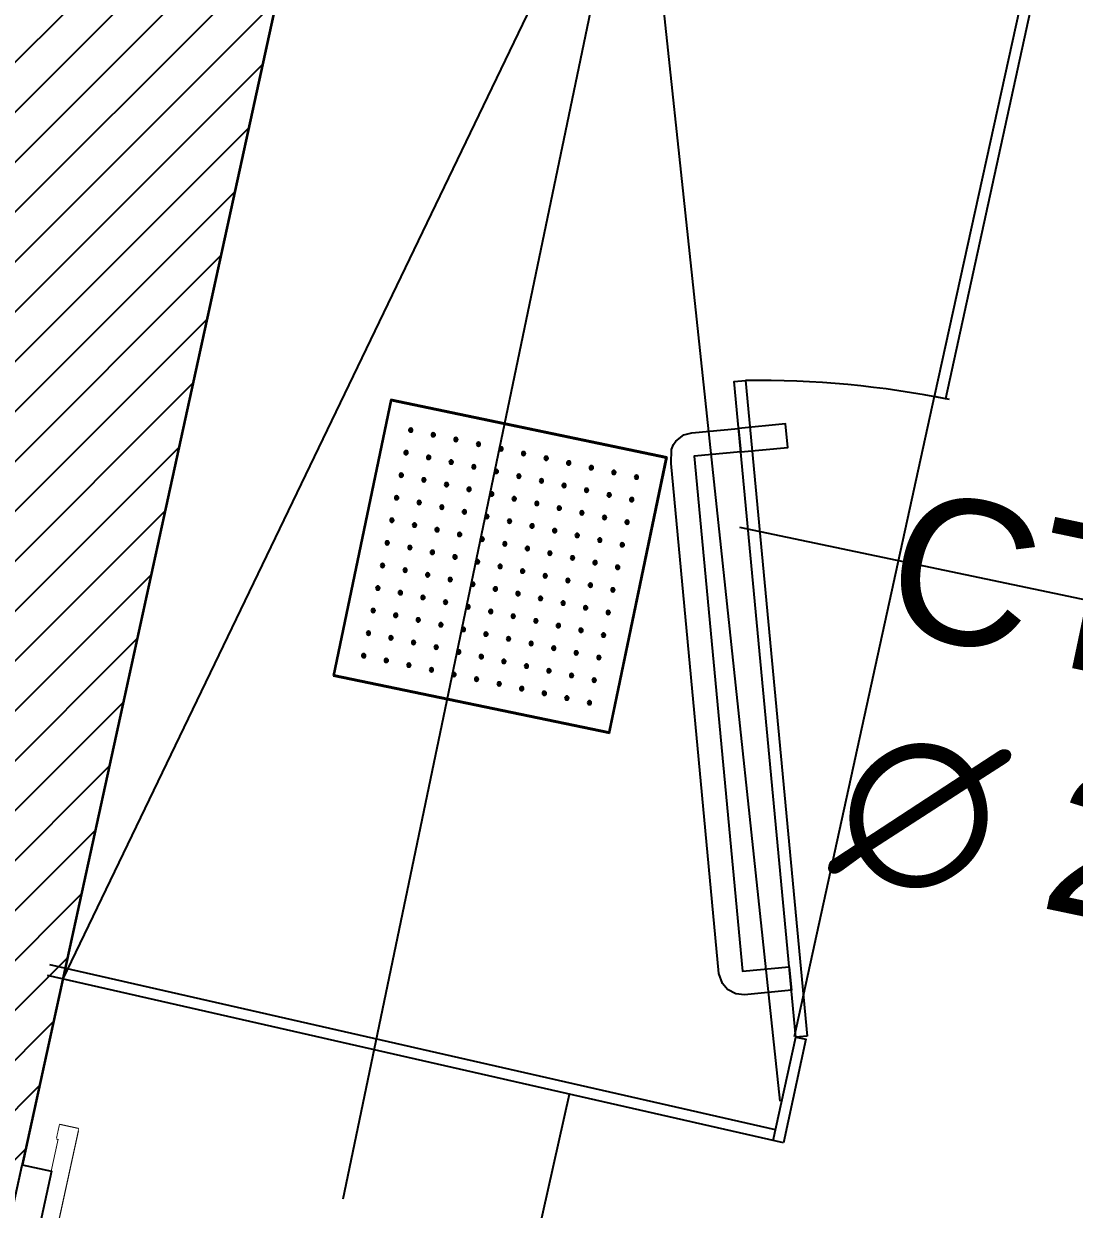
# Model space of a CAD drawing. Extents: x -678889171 to 586587, y -792238163 to 335485.
# Drawn here: x 70778 to 71895, y 25646 to 26906 of the extents above; entities that cross this region are included whole.
import ezdxf
from ezdxf import colors
from ezdxf.entities.mleader import LeaderData, LeaderLine
from ezdxf.math import Vec2, Vec3

# ---------------------------------------------------------------- set-up
doc = ezdxf.new("R2010")
doc.units = 0
doc.header["$MEASUREMENT"] = 0
doc.set_wipeout_variables(frame=1)
doc.layers.get('0').update_dxf_attribs({"color": 8})
for name, color, linetype in [('E-TEXT', 3, 'Continuous'), ('XR-A-7TH8TH$0$XR-A-TYP-7-8-9-10$0$A-FURN-SANT', 252, 'Continuous'), ('XR-A-7TH8TH$0$XR-A-TYP-7-8-9-10$0$A-WALL', 252, 'Continuous'), ('XR-A-7TH8TH$0$XR-A-TYP-7-8-9-10$0$TYPICAL TYPES$0$I-GLAZ-FULL', 252, 'Continuous'), ('XR-A-7TH8TH$0$XR-A-TYP-7-8-9-10$0$TYPICAL TYPES$0$I-WC', 252, 'Continuous'), ('XR-A-7TH8TH$0$XR-A-TYP-7-8-9-10$0$TYPICAL TYPES$0$I-WIPEOUT', 252, 'Continuous'), ('XR-A-9TH-FLOOR$0$A-WALL', 252, 'Continuous'), ('XR-A-col-910$0$A-COLS', 252, 'Continuous'), ('XR-A-col-910$0$A-SITE-PATT', 252, 'Continuous'), ('XR-Typ27 7th to11Th$0$XR-A-TYP-7-8-9-10$0$A-WALL', 252, 'Continuous')]:
    doc.layers.add(name, color=color, linetype=linetype)
doc.styles.get("Standard").update_dxf_attribs({"font": 'arial.ttf'})

# ---------------------------------------------------------------- blocks, each defined once
blk = doc.blocks.new('XR-A-col-910')
at = {"layer": 'XR-A-col-910$0$A-SITE-PATT'}
h = blk.add_hatch(dxfattribs=at)
h.set_pattern_fill('ANSI31', color=256, scale=300, angle=8.131430397627627)
h.set_pattern_definition([(44.9999999999999, (5796.23562687479, -60010.182271977), (-26.51650429449548, 26.51650429449557), [])])
h.paths.add_polyline_path([(71846.54634862689, 6122.709807082269), (73585.7250492476, 14084.98067959767), (71143.31067117541, 14618.4710785611), (71217.99932703028, 14960.4090914912), (74051.20000559404, 14341.56022869364), (72237.33264911844, 6037.35134324813)])
at = {"layer": 'XR-A-col-910$0$A-COLS'}
blk.add_lwpolyline([(71846.54634862689, 6122.709807082269), (73585.7250492476, 14084.98067959767), (71143.31067117541, 14618.4710785611), (71217.99932703028, 14960.4090914912), (74051.20000559404, 14341.56022869364), (72237.33264911844, 6037.35134324813)], close=True, dxfattribs=at)
blk = doc.blocks.new('XR-Typ27 7th to11Th')
at = {"layer": 'XR-Typ27 7th to11Th$0$XR-A-TYP-7-8-9-10$0$A-WALL'}
blk.add_line((73381.63835548845, 11276.18734775519), (73976.51445135954, 13999.6364155362), dxfattribs=at)
blk = doc.blocks.new('XR-A-7TH8TH$0$XR-A-TYP-7-8-9-10$0$TYPICAL TYPES$0$XREF_3BR$0$XREF-1BA$0$11TH FLOOR PLAN EAST TOWER$0$11TH TO 17TH FLOOR PLAN EAST TOWER$0$CEILING SHOWER')
at = {"layer": 'XR-A-7TH8TH$0$XR-A-TYP-7-8-9-10$0$A-FURN-SANT'}
for p, q in [((4.547473508864641e-13, 30), (30.00000000000045, 29.99999999999909)), ((0, -9.094947017729282e-13), (4.547473508864641e-13, 30)), ((4.547473508864641e-13, 30), (0.09999999999990905, 29.89999999999964)), ((0.09999999999990905, 29.89999999999964), (0.1000000000003638, 0.1000000000003638)), ((29.90000000000009, 29.89999999999964), (0.09999999999990905, 29.89999999999964)), ((30.00000000000045, 29.99999999999909), (29.90000000000009, 29.89999999999964)), ((29.90000000000009, 0.0999999999994543), (29.90000000000009, 29.89999999999964)), ((30.00000000000045, 29.99999999999909), (30, -9.094947017729282e-13)), ((0.1000000000003638, 0.1000000000003638), (0, -9.094947017729282e-13)), ((0.1000000000003638, 0.1000000000003638), (29.90000000000009, 0.0999999999994543)), ((29.90000000000009, 0.0999999999994543), (30, -9.094947017729282e-13)), ((30, -9.094947017729282e-13), (0, -9.094947017729282e-13))]:
    blk.add_line(p, q, dxfattribs=at)
for centre, radius in [((2.750000000000455, 27.25), 0.2000000000000001), ((2.750000000000455, 27.25), 0.1749999999999999), ((2.750000000000455, 27.25), 0.1249999999999999), ((2.750000000000455, 27.25), 0.04999999999999997), ((5.200000000000273, 27.25000000000091), 0.2000000000000001), ((5.200000000000273, 27.25000000000091), 0.1749999999999999), ((5.200000000000273, 27.25000000000091), 0.1249999999999999), ((5.200000000000273, 27.25000000000091), 0.04999999999999997), ((7.650000000000091, 27.25), 0.2000000000000001), ((7.650000000000091, 27.25), 0.1749999999999999), ((7.650000000000091, 27.25), 0.1249999999999999), ((7.650000000000091, 27.25), 0.04999999999999997), ((10.09999999999991, 27.25), 0.2000000000000001), ((10.09999999999991, 27.25), 0.1749999999999999), ((10.09999999999991, 27.25), 0.1249999999999999), ((10.09999999999991, 27.25), 0.04999999999999997), ((12.55000000000018, 27.25), 0.2000000000000001), ((12.55000000000018, 27.25), 0.1749999999999999), ((12.55000000000018, 27.25), 0.1249999999999999), ((12.55000000000018, 27.25), 0.04999999999999997), ((15.00000000000045, 27.24999999999909), 0.2000000000000001), ((15.00000000000045, 27.24999999999909), 0.1749999999999999), ((15.00000000000045, 27.24999999999909), 0.1249999999999999), ((15.00000000000045, 27.24999999999909), 0.04999999999999997), ((17.45000000000027, 27.25), 0.2000000000000001), ((17.45000000000027, 27.25), 0.1749999999999999), ((17.45000000000027, 27.25), 0.1249999999999999), ((17.45000000000027, 27.25), 0.04999999999999997), ((19.90000000000009, 27.25), 0.2000000000000001), ((19.90000000000009, 27.25), 0.1749999999999999), ((19.90000000000009, 27.25), 0.1249999999999999), ((19.90000000000009, 27.25), 0.04999999999999997), ((22.34999999999991, 27.24999999999909), 0.2000000000000001), ((22.34999999999991, 27.24999999999909), 0.1749999999999999), ((22.34999999999991, 27.24999999999909), 0.1249999999999999), ((22.34999999999991, 27.24999999999909), 0.04999999999999997), ((24.80000000000018, 27.25), 0.2000000000000001), ((24.80000000000018, 27.25), 0.1749999999999999), ((24.80000000000018, 27.25), 0.1249999999999999), ((24.80000000000018, 27.25), 0.04999999999999997), ((27.25000000000045, 27.25), 0.2000000000000001), ((27.25000000000045, 27.25), 0.1749999999999999), ((27.25000000000045, 27.25), 0.1249999999999999), ((27.25000000000045, 27.25), 0.04999999999999997), ((2.750000000000455, 24.80000000000018), 0.2000000000000001), ((2.750000000000455, 24.80000000000018), 0.1749999999999999), ((2.750000000000455, 24.80000000000018), 0.1249999999999999), ((2.750000000000455, 24.80000000000018), 0.04999999999999997), ((5.200000000000273, 24.79999999999927), 0.2000000000000001), ((5.200000000000273, 24.79999999999927), 0.1749999999999999), ((5.200000000000273, 24.79999999999927), 0.1249999999999999), ((5.200000000000273, 24.79999999999927), 0.04999999999999997), ((7.650000000000091, 24.80000000000018), 0.2000000000000001), ((7.650000000000091, 24.80000000000018), 0.1749999999999999), ((7.650000000000091, 24.80000000000018), 0.1249999999999999), ((7.650000000000091, 24.80000000000018), 0.04999999999999997), ((10.09999999999991, 24.80000000000018), 0.2000000000000001), ((10.09999999999991, 24.80000000000018), 0.1749999999999999), ((10.09999999999991, 24.80000000000018), 0.1249999999999999), ((10.09999999999991, 24.80000000000018), 0.04999999999999997), ((12.55000000000064, 24.80000000000109), 0.2000000000000001), ((12.54999999999973, 24.79999999999927), 0.1749999999999999), ((12.54999999999973, 24.79999999999927), 0.1249999999999999), ((12.54999999999973, 24.79999999999927), 0.04999999999999997), ((15.00000000000045, 24.80000000000018), 0.2000000000000001), ((15.00000000000045, 24.80000000000018), 0.1749999999999999), ((15.00000000000045, 24.80000000000018), 0.1249999999999999), ((15.00000000000045, 24.80000000000018), 0.04999999999999997), ((17.45000000000027, 24.79999999999927), 0.2000000000000001), ((17.45000000000027, 24.79999999999927), 0.1749999999999999), ((17.45000000000027, 24.79999999999927), 0.1249999999999999), ((17.45000000000027, 24.79999999999927), 0.04999999999999997), ((19.90000000000009, 24.80000000000018), 0.2000000000000001), ((19.90000000000009, 24.80000000000018), 0.1749999999999999), ((19.90000000000009, 24.80000000000018), 0.1249999999999999), ((19.90000000000009, 24.80000000000018), 0.04999999999999997), ((22.34999999999991, 24.79999999999927), 0.2000000000000001), ((22.34999999999991, 24.79999999999927), 0.1749999999999999), ((22.34999999999991, 24.79999999999927), 0.1249999999999999), ((22.34999999999991, 24.79999999999927), 0.04999999999999997), ((24.80000000000018, 24.79999999999927), 0.2000000000000001), ((24.80000000000018, 24.79999999999927), 0.1749999999999999), ((24.80000000000018, 24.79999999999927), 0.1249999999999999), ((24.80000000000018, 24.79999999999927), 0.04999999999999997), ((27.25000000000045, 24.80000000000018), 0.2000000000000001), ((27.25000000000045, 24.80000000000018), 0.1749999999999999), ((27.25000000000045, 24.80000000000018), 0.1249999999999999), ((27.25000000000045, 24.80000000000018), 0.04999999999999997), ((2.750000000000455, 22.35000000000036), 0.2000000000000001), ((2.750000000000455, 22.35000000000036), 0.1749999999999999), ((2.750000000000455, 22.35000000000036), 0.1249999999999999), ((2.750000000000455, 22.35000000000036), 0.04999999999999997), ((5.200000000000273, 22.34999999999945), 0.2000000000000001), ((5.200000000000273, 22.34999999999945), 0.1749999999999999), ((5.200000000000273, 22.34999999999945), 0.1249999999999999), ((5.200000000000273, 22.34999999999945), 0.04999999999999997), ((7.650000000000091, 22.34999999999945), 0.2000000000000001), ((7.650000000000091, 22.34999999999945), 0.1749999999999999), ((7.650000000000091, 22.34999999999945), 0.1249999999999999), ((7.650000000000091, 22.34999999999945), 0.04999999999999997), ((10.09999999999991, 22.35000000000036), 0.2000000000000001), ((10.09999999999991, 22.35000000000036), 0.1749999999999999), ((10.09999999999991, 22.35000000000036), 0.1249999999999999), ((10.09999999999991, 22.35000000000036), 0.04999999999999997), ((12.55000000000018, 22.34999999999945), 0.2000000000000001), ((12.55000000000018, 22.34999999999945), 0.1749999999999999), ((12.55000000000018, 22.34999999999945), 0.1249999999999999), ((12.55000000000018, 22.34999999999945), 0.04999999999999997), ((15.00000000000045, 22.34999999999945), 0.2000000000000001), ((15.00000000000045, 22.34999999999945), 0.1749999999999999), ((15.00000000000045, 22.34999999999945), 0.1249999999999999), ((15.00000000000045, 22.34999999999945), 0.04999999999999997), ((17.45000000000027, 22.35000000000036), 0.2000000000000001), ((17.45000000000027, 22.35000000000036), 0.1749999999999999), ((17.45000000000027, 22.35000000000036), 0.1249999999999999), ((17.45000000000027, 22.35000000000036), 0.04999999999999997), ((19.90000000000009, 22.34999999999945), 0.2000000000000001), ((19.90000000000009, 22.34999999999945), 0.1749999999999999), ((19.90000000000009, 22.34999999999945), 0.1249999999999999), ((19.90000000000009, 22.34999999999945), 0.04999999999999997), ((22.34999999999991, 22.35000000000036), 0.2000000000000001), ((22.34999999999991, 22.35000000000036), 0.1749999999999999), ((22.34999999999991, 22.35000000000036), 0.1249999999999999), ((22.34999999999991, 22.35000000000036), 0.04999999999999997), ((24.80000000000018, 22.34999999999945), 0.2000000000000001), ((24.80000000000018, 22.34999999999945), 0.1749999999999999), ((24.80000000000018, 22.34999999999945), 0.1249999999999999), ((24.80000000000018, 22.34999999999945), 0.04999999999999997), ((27.25000000000045, 22.35000000000036), 0.2000000000000001), ((27.25000000000045, 22.35000000000036), 0.1749999999999999), ((27.25000000000045, 22.35000000000036), 0.1249999999999999), ((27.25000000000045, 22.35000000000036), 0.04999999999999997), ((2.75, 19.89999999999964), 0.2000000000000001), ((2.75, 19.89999999999964), 0.1749999999999999), ((2.75, 19.89999999999964), 0.1249999999999999), ((2.75, 19.89999999999964), 0.04999999999999997), ((5.200000000000273, 19.89999999999964), 0.2000000000000001), ((5.200000000000273, 19.89999999999964), 0.1749999999999999), ((5.200000000000273, 19.89999999999964), 0.1249999999999999), ((5.200000000000273, 19.89999999999964), 0.04999999999999997), ((7.650000000000091, 19.89999999999964), 0.2000000000000001), ((7.650000000000091, 19.89999999999964), 0.1749999999999999), ((7.650000000000091, 19.89999999999964), 0.1249999999999999), ((7.650000000000091, 19.89999999999964), 0.04999999999999997), ((10.10000000000036, 19.90000000000055), 0.2000000000000001), ((10.10000000000036, 19.90000000000055), 0.1749999999999999), ((10.10000000000036, 19.90000000000055), 0.1249999999999999), ((10.10000000000036, 19.90000000000055), 0.04999999999999997), ((12.55000000000018, 19.89999999999964), 0.2000000000000001), ((12.55000000000018, 19.89999999999964), 0.1749999999999999), ((12.55000000000018, 19.89999999999964), 0.1249999999999999), ((12.55000000000018, 19.89999999999964), 0.04999999999999997), ((15, 19.89999999999964), 0.2000000000000001), ((15, 19.89999999999964), 0.1749999999999999), ((15, 19.89999999999964), 0.1249999999999999), ((15, 19.89999999999964), 0.04999999999999997), ((17.45000000000027, 19.90000000000055), 0.2000000000000001), ((17.45000000000027, 19.90000000000055), 0.1749999999999999), ((17.45000000000027, 19.90000000000055), 0.1249999999999999), ((17.45000000000027, 19.90000000000055), 0.04999999999999997), ((19.90000000000009, 19.89999999999964), 0.2000000000000001), ((19.90000000000009, 19.89999999999964), 0.1749999999999999), ((19.90000000000009, 19.89999999999964), 0.1249999999999999), ((19.90000000000009, 19.89999999999964), 0.04999999999999997), ((22.35000000000036, 19.89999999999964), 0.2000000000000001), ((22.35000000000036, 19.89999999999964), 0.1749999999999999), ((22.35000000000036, 19.89999999999964), 0.1249999999999999), ((22.35000000000036, 19.89999999999964), 0.04999999999999997), ((24.80000000000018, 19.90000000000055), 0.2000000000000001), ((24.80000000000018, 19.90000000000055), 0.1749999999999999), ((24.80000000000018, 19.90000000000055), 0.1249999999999999), ((24.80000000000018, 19.90000000000055), 0.04999999999999997), ((27.25, 19.89999999999964), 0.2000000000000001), ((27.25, 19.89999999999964), 0.1749999999999999), ((27.25, 19.89999999999964), 0.1249999999999999), ((27.25, 19.89999999999964), 0.04999999999999997), ((2.750000000000455, 17.44999999999982), 0.2000000000000001), ((5.200000000000273, 17.44999999999982), 0.2000000000000001), ((7.650000000000091, 17.45000000000073), 0.2000000000000001), ((10.09999999999991, 17.44999999999982), 0.2000000000000001), ((12.55000000000018, 17.44999999999891), 0.2000000000000001), ((15.00000000000045, 17.44999999999982), 0.2000000000000001), ((17.45000000000027, 17.44999999999891), 0.2000000000000001), ((19.90000000000009, 17.44999999999982), 0.2000000000000001), ((22.34999999999991, 17.44999999999982), 0.2000000000000001), ((24.80000000000064, 17.45000000000073), 0.2000000000000001), ((27.25000000000045, 17.44999999999982), 0.2000000000000001), ((2.750000000000455, 17.44999999999982), 0.1749999999999999), ((2.750000000000455, 17.44999999999982), 0.1249999999999999), ((2.750000000000455, 17.44999999999982), 0.04999999999999997), ((5.200000000000273, 17.44999999999982), 0.1749999999999999), ((5.200000000000273, 17.44999999999982), 0.1249999999999999), ((5.200000000000273, 17.44999999999982), 0.04999999999999997), ((7.650000000000091, 17.45000000000073), 0.1749999999999999), ((7.650000000000091, 17.45000000000073), 0.1249999999999999), ((7.650000000000091, 17.45000000000073), 0.04999999999999997), ((10.09999999999991, 17.44999999999982), 0.1749999999999999), ((10.09999999999991, 17.44999999999982), 0.1249999999999999), ((10.09999999999991, 17.44999999999982), 0.04999999999999997), ((12.55000000000018, 17.44999999999891), 0.1749999999999999), ((12.55000000000018, 17.44999999999891), 0.1249999999999999), ((12.55000000000018, 17.44999999999891), 0.04999999999999997), ((15.00000000000045, 17.44999999999982), 0.1749999999999999), ((15.00000000000045, 17.44999999999982), 0.1249999999999999), ((15.00000000000045, 17.44999999999982), 0.04999999999999997), ((17.45000000000027, 17.44999999999891), 0.1749999999999999), ((17.45000000000027, 17.44999999999891), 0.1249999999999999), ((17.45000000000027, 17.44999999999891), 0.04999999999999997), ((19.90000000000009, 17.44999999999982), 0.1749999999999999), ((19.90000000000009, 17.44999999999982), 0.1249999999999999), ((19.90000000000009, 17.44999999999982), 0.04999999999999997), ((22.34999999999991, 17.44999999999982), 0.1749999999999999), ((22.34999999999991, 17.44999999999982), 0.1249999999999999), ((22.34999999999991, 17.44999999999982), 0.04999999999999997), ((24.80000000000064, 17.45000000000073), 0.1749999999999999), ((24.80000000000064, 17.45000000000073), 0.1249999999999999), ((24.80000000000064, 17.45000000000073), 0.04999999999999997), ((27.25000000000045, 17.44999999999982), 0.1749999999999999), ((27.25000000000045, 17.44999999999982), 0.1249999999999999), ((27.25000000000045, 17.44999999999982), 0.04999999999999997), ((2.75, 14.99999999999909), 0.2000000000000001), ((2.75, 14.99999999999909), 0.1749999999999999), ((2.75, 14.99999999999909), 0.1249999999999999), ((5.200000000000273, 15), 0.2000000000000001), ((5.200000000000273, 15), 0.1749999999999999), ((5.200000000000273, 15), 0.1249999999999999), ((7.650000000000091, 15.00000000000091), 0.2000000000000001), ((7.650000000000091, 15.00000000000091), 0.1749999999999999), ((7.650000000000091, 15.00000000000091), 0.1249999999999999), ((10.09999999999991, 15), 0.2000000000000001), ((10.09999999999991, 15), 0.1749999999999999), ((10.09999999999991, 15), 0.1249999999999999), ((12.54999999999973, 15), 0.2000000000000001), ((12.54999999999973, 15), 0.1749999999999999), ((12.54999999999973, 15), 0.1249999999999999), ((15.00000000000045, 15.00000000000091), 0.2000000000000001), ((15.00000000000045, 15.00000000000091), 0.1749999999999999), ((15.00000000000045, 15.00000000000091), 0.1249999999999999), ((17.45000000000027, 15), 0.2000000000000001), ((17.45000000000027, 15), 0.1749999999999999), ((17.45000000000027, 15), 0.1249999999999999), ((19.90000000000009, 14.99999999999909), 0.2000000000000001), ((19.90000000000009, 14.99999999999909), 0.1749999999999999), ((19.90000000000009, 14.99999999999909), 0.1249999999999999), ((22.34999999999991, 15), 0.2000000000000001), ((22.34999999999991, 15), 0.1749999999999999), ((22.34999999999991, 15), 0.1249999999999999), ((24.79999999999973, 14.99999999999909), 0.2000000000000001), ((24.79999999999973, 14.99999999999909), 0.1749999999999999), ((24.79999999999973, 14.99999999999909), 0.1249999999999999), ((27.25000000000045, 15), 0.2000000000000001), ((27.25000000000045, 15), 0.1749999999999999), ((27.25000000000045, 15), 0.1249999999999999), ((2.75, 14.99999999999909), 0.04999999999999997), ((5.200000000000273, 15), 0.04999999999999997), ((7.650000000000091, 15.00000000000091), 0.04999999999999997), ((10.09999999999991, 15), 0.04999999999999997), ((12.54999999999973, 15), 0.04999999999999997), ((15.00000000000045, 15.00000000000091), 0.04999999999999997), ((17.45000000000027, 15), 0.04999999999999997), ((19.90000000000009, 14.99999999999909), 0.04999999999999997), ((22.34999999999991, 15), 0.04999999999999997), ((24.79999999999973, 14.99999999999909), 0.04999999999999997), ((27.25000000000045, 15), 0.04999999999999997), ((2.75, 12.54999999999927), 0.2000000000000001), ((2.75, 12.54999999999927), 0.1749999999999999), ((2.75, 12.54999999999927), 0.1249999999999999), ((5.200000000000273, 12.55000000000018), 0.2000000000000001), ((5.200000000000273, 12.55000000000018), 0.1749999999999999), ((5.200000000000273, 12.55000000000018), 0.1249999999999999), ((7.650000000000091, 12.54999999999927), 0.2000000000000001), ((7.650000000000091, 12.54999999999927), 0.1749999999999999), ((7.650000000000091, 12.54999999999927), 0.1249999999999999), ((10.09999999999991, 12.54999999999927), 0.2000000000000001), ((10.09999999999991, 12.54999999999927), 0.1749999999999999), ((10.09999999999991, 12.54999999999927), 0.1249999999999999), ((12.55000000000018, 12.55000000000018), 0.2000000000000001), ((12.55000000000018, 12.55000000000018), 0.1749999999999999), ((12.55000000000018, 12.55000000000018), 0.1249999999999999), ((15, 12.54999999999927), 0.2000000000000001), ((15, 12.54999999999927), 0.1749999999999999), ((15, 12.54999999999927), 0.1249999999999999), ((17.45000000000027, 12.55000000000018), 0.2000000000000001), ((17.45000000000027, 12.55000000000018), 0.1749999999999999), ((17.45000000000027, 12.55000000000018), 0.1249999999999999), ((19.90000000000009, 12.55000000000018), 0.2000000000000001), ((19.90000000000009, 12.55000000000018), 0.1749999999999999), ((19.90000000000009, 12.55000000000018), 0.1249999999999999), ((22.34999999999991, 12.55000000000109), 0.2000000000000001), ((22.35000000000036, 12.55000000000109), 0.1749999999999999), ((22.35000000000036, 12.55000000000109), 0.1249999999999999), ((24.80000000000018, 12.54999999999927), 0.2000000000000001), ((24.80000000000018, 12.54999999999927), 0.1749999999999999), ((24.80000000000018, 12.54999999999927), 0.1249999999999999), ((27.25, 12.54999999999927), 0.2000000000000001), ((27.25, 12.54999999999927), 0.1749999999999999), ((27.25, 12.54999999999927), 0.1249999999999999), ((2.75, 12.54999999999927), 0.04999999999999997), ((5.200000000000273, 12.55000000000018), 0.04999999999999997), ((7.650000000000091, 12.54999999999927), 0.04999999999999997), ((10.09999999999991, 12.54999999999927), 0.04999999999999997), ((12.55000000000018, 12.55000000000018), 0.04999999999999997), ((15, 12.54999999999927), 0.04999999999999997), ((17.45000000000027, 12.55000000000018), 0.04999999999999997), ((19.90000000000009, 12.55000000000018), 0.04999999999999997), ((22.35000000000036, 12.55000000000109), 0.04999999999999997), ((24.80000000000018, 12.54999999999927), 0.04999999999999997), ((27.25, 12.54999999999927), 0.04999999999999997), ((2.750000000000455, 10.10000000000036), 0.2000000000000001), ((2.750000000000455, 10.10000000000036), 0.1749999999999999), ((2.750000000000455, 10.10000000000036), 0.1249999999999999), ((2.750000000000455, 10.10000000000036), 0.04999999999999997), ((5.200000000000273, 10.10000000000127), 0.2000000000000001), ((5.200000000000273, 10.10000000000127), 0.1749999999999999), ((5.200000000000273, 10.10000000000127), 0.1249999999999999), ((5.200000000000273, 10.10000000000127), 0.04999999999999997), ((7.650000000000091, 10.10000000000036), 0.2000000000000001), ((7.650000000000091, 10.10000000000036), 0.1749999999999999), ((7.650000000000091, 10.10000000000036), 0.1249999999999999), ((7.650000000000091, 10.10000000000036), 0.04999999999999997), ((10.09999999999991, 10.09999999999945), 0.2000000000000001), ((10.09999999999991, 10.09999999999945), 0.1749999999999999), ((10.09999999999991, 10.09999999999945), 0.1249999999999999), ((10.09999999999991, 10.09999999999945), 0.04999999999999997), ((12.55000000000018, 10.10000000000036), 0.2000000000000001), ((12.55000000000018, 10.10000000000036), 0.1749999999999999), ((12.55000000000018, 10.10000000000036), 0.1249999999999999), ((12.55000000000018, 10.10000000000036), 0.04999999999999997), ((15.00000000000045, 10.09999999999945), 0.2000000000000001), ((15.00000000000045, 10.09999999999945), 0.1749999999999999), ((15.00000000000045, 10.09999999999945), 0.1249999999999999), ((15.00000000000045, 10.09999999999945), 0.04999999999999997), ((17.45000000000027, 10.09999999999945), 0.2000000000000001), ((17.45000000000027, 10.09999999999945), 0.1749999999999999), ((17.45000000000027, 10.09999999999945), 0.1249999999999999), ((17.45000000000027, 10.09999999999945), 0.04999999999999997), ((19.90000000000009, 10.10000000000036), 0.2000000000000001), ((19.90000000000009, 10.10000000000036), 0.1749999999999999), ((19.90000000000009, 10.10000000000036), 0.1249999999999999), ((19.90000000000009, 10.10000000000036), 0.04999999999999997), ((22.34999999999991, 10.09999999999945), 0.2000000000000001), ((22.34999999999991, 10.09999999999945), 0.1749999999999999), ((22.34999999999991, 10.09999999999945), 0.1249999999999999), ((22.34999999999991, 10.09999999999945), 0.04999999999999997), ((24.80000000000018, 10.09999999999945), 0.2000000000000001), ((24.80000000000018, 10.09999999999945), 0.1749999999999999), ((24.80000000000018, 10.09999999999945), 0.1249999999999999), ((24.80000000000018, 10.09999999999945), 0.04999999999999997), ((27.25, 10.10000000000036), 0.2000000000000001), ((27.25, 10.10000000000036), 0.1749999999999999), ((27.25, 10.10000000000036), 0.1249999999999999), ((27.25, 10.10000000000036), 0.04999999999999997), ((2.750000000000455, 7.650000000000546), 0.2000000000000001), ((2.750000000000455, 7.650000000000546), 0.1749999999999999), ((2.750000000000455, 7.650000000000546), 0.1249999999999999), ((2.750000000000455, 7.650000000000546), 0.04999999999999997), ((5.200000000000273, 7.649999999999636), 0.2000000000000001), ((5.200000000000273, 7.649999999999636), 0.1749999999999999), ((5.200000000000273, 7.649999999999636), 0.1249999999999999), ((5.200000000000273, 7.649999999999636), 0.04999999999999997), ((7.650000000000091, 7.649999999999636), 0.2000000000000001), ((7.650000000000091, 7.649999999999636), 0.1749999999999999), ((7.650000000000091, 7.649999999999636), 0.1249999999999999), ((7.650000000000091, 7.649999999999636), 0.04999999999999997), ((10.09999999999991, 7.650000000000546), 0.2000000000000001), ((10.09999999999991, 7.650000000000546), 0.1749999999999999), ((10.09999999999991, 7.650000000000546), 0.1249999999999999), ((10.09999999999991, 7.650000000000546), 0.04999999999999997), ((12.54999999999973, 7.649999999999636), 0.2000000000000001), ((12.54999999999973, 7.649999999999636), 0.1749999999999999), ((12.54999999999973, 7.649999999999636), 0.1249999999999999), ((12.54999999999973, 7.649999999999636), 0.04999999999999997), ((15.00000000000045, 7.649999999998727), 0.2000000000000001), ((15.00000000000045, 7.649999999998727), 0.1749999999999999), ((15.00000000000045, 7.649999999998727), 0.1249999999999999), ((15.00000000000045, 7.649999999998727), 0.04999999999999997), ((17.45000000000027, 7.649999999999636), 0.2000000000000001), ((17.45000000000027, 7.649999999999636), 0.1749999999999999), ((17.45000000000027, 7.649999999999636), 0.1249999999999999), ((17.45000000000027, 7.649999999999636), 0.04999999999999997), ((19.90000000000009, 7.650000000000546), 0.2000000000000001), ((19.90000000000009, 7.650000000000546), 0.1749999999999999), ((19.90000000000009, 7.650000000000546), 0.1249999999999999), ((19.90000000000009, 7.650000000000546), 0.04999999999999997), ((22.34999999999991, 7.649999999999636), 0.2000000000000001), ((22.34999999999991, 7.649999999999636), 0.1749999999999999), ((22.34999999999991, 7.649999999999636), 0.1249999999999999), ((22.34999999999991, 7.649999999999636), 0.04999999999999997), ((24.80000000000018, 7.649999999999636), 0.2000000000000001), ((24.80000000000018, 7.649999999999636), 0.1749999999999999), ((24.80000000000018, 7.649999999999636), 0.1249999999999999), ((24.80000000000018, 7.649999999999636), 0.04999999999999997), ((27.25000000000045, 7.650000000000546), 0.2000000000000001), ((27.25000000000045, 7.650000000000546), 0.1749999999999999), ((27.25000000000045, 7.650000000000546), 0.1249999999999999), ((27.25000000000045, 7.650000000000546), 0.04999999999999997), ((2.750000000000455, 5.199999999999818), 0.2000000000000001), ((2.750000000000455, 5.199999999999818), 0.1749999999999999), ((2.750000000000455, 5.199999999999818), 0.1249999999999999), ((2.750000000000455, 5.199999999999818), 0.04999999999999997), ((5.200000000000273, 5.199999999998909), 0.2000000000000001), ((5.200000000000273, 5.199999999998909), 0.1749999999999999), ((5.200000000000273, 5.199999999998909), 0.1249999999999999), ((5.200000000000273, 5.199999999998909), 0.04999999999999997), ((7.650000000000091, 5.199999999999818), 0.2000000000000001), ((7.650000000000091, 5.199999999999818), 0.1749999999999999), ((7.650000000000091, 5.199999999999818), 0.1249999999999999), ((7.650000000000091, 5.199999999999818), 0.04999999999999997), ((10.09999999999991, 5.200000000000728), 0.2000000000000001), ((10.09999999999991, 5.200000000000728), 0.1749999999999999), ((10.09999999999991, 5.200000000000728), 0.1249999999999999), ((10.09999999999991, 5.200000000000728), 0.04999999999999997), ((12.55000000000018, 5.199999999999818), 0.2000000000000001), ((12.55000000000018, 5.199999999999818), 0.1749999999999999), ((12.55000000000018, 5.199999999999818), 0.1249999999999999), ((12.55000000000018, 5.199999999999818), 0.04999999999999997), ((15, 5.199999999999818), 0.2000000000000001), ((15, 5.199999999999818), 0.1749999999999999), ((15, 5.199999999999818), 0.1249999999999999), ((15, 5.199999999999818), 0.04999999999999997), ((17.45000000000027, 5.200000000000728), 0.2000000000000001), ((17.45000000000027, 5.200000000000728), 0.1749999999999999), ((17.45000000000027, 5.200000000000728), 0.1249999999999999), ((17.45000000000027, 5.200000000000728), 0.04999999999999997), ((19.90000000000009, 5.199999999998909), 0.2000000000000001), ((19.90000000000009, 5.199999999998909), 0.1749999999999999), ((19.90000000000009, 5.199999999998909), 0.1249999999999999), ((19.90000000000009, 5.199999999998909), 0.04999999999999997), ((22.34999999999991, 5.199999999998909), 0.2000000000000001), ((22.34999999999991, 5.199999999998909), 0.1749999999999999), ((22.34999999999991, 5.199999999998909), 0.1249999999999999), ((22.34999999999991, 5.199999999998909), 0.04999999999999997), ((24.79999999999973, 5.199999999999818), 0.2000000000000001), ((24.79999999999973, 5.199999999999818), 0.1749999999999999), ((24.79999999999973, 5.199999999999818), 0.1249999999999999), ((24.79999999999973, 5.199999999999818), 0.04999999999999997), ((27.25000000000045, 5.200000000000728), 0.2000000000000001), ((27.25000000000045, 5.200000000000728), 0.1749999999999999), ((27.25000000000045, 5.200000000000728), 0.1249999999999999), ((27.25000000000045, 5.200000000000728), 0.04999999999999997), ((2.75, 2.75), 0.2000000000000001), ((2.75, 2.75), 0.1749999999999999), ((2.75, 2.75), 0.1249999999999999), ((2.75, 2.75), 0.04999999999999997), ((5.200000000000273, 2.749999999999091), 0.2000000000000001), ((5.200000000000273, 2.749999999999091), 0.1749999999999999), ((5.200000000000273, 2.749999999999091), 0.1249999999999999), ((5.200000000000273, 2.749999999999091), 0.04999999999999997), ((7.650000000000091, 2.75), 0.2000000000000001), ((7.650000000000091, 2.75), 0.1749999999999999), ((7.650000000000091, 2.75), 0.1249999999999999), ((7.650000000000091, 2.75), 0.04999999999999997), ((10.09999999999991, 2.749999999999091), 0.2000000000000001), ((10.09999999999991, 2.749999999999091), 0.1749999999999999), ((10.09999999999991, 2.749999999999091), 0.1249999999999999), ((10.09999999999991, 2.749999999999091), 0.04999999999999997), ((12.55000000000018, 2.749999999999091), 0.2000000000000001), ((12.55000000000018, 2.749999999999091), 0.1749999999999999), ((12.55000000000018, 2.749999999999091), 0.1249999999999999), ((12.55000000000018, 2.749999999999091), 0.04999999999999997), ((15, 2.75), 0.2000000000000001), ((15, 2.75), 0.1749999999999999), ((15, 2.75), 0.1249999999999999), ((15, 2.75), 0.04999999999999997), ((17.45000000000027, 2.750000000000909), 0.2000000000000001), ((17.45000000000027, 2.750000000000909), 0.1749999999999999), ((17.45000000000027, 2.750000000000909), 0.1249999999999999), ((17.45000000000027, 2.750000000000909), 0.04999999999999997), ((19.90000000000009, 2.75), 0.2000000000000001), ((19.90000000000009, 2.75), 0.1749999999999999), ((19.90000000000009, 2.75), 0.1249999999999999), ((19.90000000000009, 2.75), 0.04999999999999997), ((22.34999999999991, 2.75), 0.2000000000000001), ((22.34999999999991, 2.75), 0.1749999999999999), ((22.34999999999991, 2.75), 0.1249999999999999), ((22.34999999999991, 2.75), 0.04999999999999997), ((24.80000000000018, 2.750000000000909), 0.2000000000000001), ((24.80000000000018, 2.750000000000909), 0.1749999999999999), ((24.80000000000018, 2.750000000000909), 0.1249999999999999), ((24.80000000000018, 2.750000000000909), 0.04999999999999997), ((27.25, 2.75), 0.2000000000000001), ((27.25, 2.75), 0.1749999999999999), ((27.25, 2.75), 0.1249999999999999), ((27.25, 2.75), 0.04999999999999997)]:
    blk.add_circle(centre, radius, dxfattribs=at)
blk = doc.blocks.new('*U1333')
for points in [[(-29.99999999994179, 884.9999999999966), (-31.99999999994179, 884.9999999999966), (-31.99999999994179, 897.9999999999966), (-49.99999999994179, 897.9999999999966), (-49.99999999994179, 899.9999999999966), (-29.99999999994179, 899.9999999999966)], [(-43.99999999994179, 202.0000000000002), (-49.99999999994179, 202.0000000000002), (-49.99999999994179, 897.9999999999966), (-43.99999999994179, 897.9999999999966)], [(-31.99999999994179, 202.0000000000002), (-31.99999999994226, 897.9999999999968), (-43.99999999994203, 897.9999999999966), (-43.99999999994156, 202.0000000000001)], [(-29.99999999994179, 215.0000000000002), (-31.99999999994179, 215.0000000000002), (-31.99999999994179, 202.0000000000002), (-49.99999999994179, 202.0000000000002), (-49.99999999994179, 200.0000000000002), (-29.99999999994179, 200.0000000000002)]]:
    blk.add_lwpolyline(points, close=True)
blk.add_wipeout([(5.820766091346741e-11, 250.00000000000009), (-31.99999999994185, 250.00000000000009), (-31.99999999994185, 215.0000000000002), (-29.999999999941792, 215.0000000000002), (-29.999999999941792, 200.00000000000026), (-49.99999999994179, 200.00000000000026), (-49.99999999994179, 899.9999999999966), (-29.999999999941792, 899.9999999999966), (-29.999999999941792, 884.9999999999966), (-31.99999999994185, 884.9999999999966), (-31.999999999942247, 849.999999999997), (5.820766091346741e-11, 849.999999999997)]).dxf.layer = 'XR-A-7TH8TH$0$XR-A-TYP-7-8-9-10$0$TYPICAL TYPES$0$I-WIPEOUT'
blk.add_lwpolyline([(5.820766091346741e-11, 250), (-31.99999999994225, 250), (-31.99999999994225, 849.999999999997), (5.820766091346741e-11, 849.999999999997)], close=True)
blk = doc.blocks.new('XR-A-7TH8TH')
at = {"layer": 'XR-A-7TH8TH$0$XR-A-TYP-7-8-9-10$0$A-FURN-SANT', "extrusion": (-1.235520012954281e-10, 1.424787259633737e-08, 1)}
blk.add_line((73918.14506243459, 12134.80545873978, 0.01515516236271262), (74236.04407247678, 13661.029551214, 0.01515516236271262), dxfattribs=at)
at = {"layer": 'XR-A-7TH8TH$0$XR-A-TYP-7-8-9-10$0$A-FURN-SANT'}
blk.add_line((73914.71316682524, 11158.77287513059), (74158.76503777923, 12246.33708422412), dxfattribs=at)
at = {"layer": 'XR-A-7TH8TH$0$XR-A-TYP-7-8-9-10$0$A-FURN-SANT', "extrusion": (-1.235520012954281e-10, 1.424787259633737e-08, 1), "elevation": 0.01515279998491314}
blk.add_lwpolyline([(74382.55892170707, 12238.9371841437), (74233.12110633153, 13642.27129818814), (73619.91936920397, 12368.25474895434)], dxfattribs=at)
at = {"layer": 'XR-A-7TH8TH$0$XR-A-TYP-7-8-9-10$0$A-FURN-SANT', "extrusion": (-1.235520012954281e-10, 1.424787259633737e-08, 1)}
blk.add_lwpolyline([(74546.20601224017, 12988.03412536574), (74397.50454364109, 12307.36091205477)], dxfattribs=at)
at = {"layer": 'XR-A-7TH8TH$0$XR-A-TYP-7-8-9-10$0$A-FURN-SANT', "extrusion": (2.469938099770615e-06, -5.192606360429703e-07, 0.9999999999968149)}
blk.add_lwpolyline([(74340.80559050261, 12929.12213884832), (74390.58688402154, 12933.79362844777), (74388.25113922426, 12958.68427520512), (74338.4698457054, 12954.01278561029)], dxfattribs=at)
blk.add_lwpolyline([(74266.66189977911, 12916.48566221778), (74267.05680989275, 12931.56117404426), (74269.39055371017, 12936.97986120757), (74271.79430323285, 12940.42585944136), (74280.12380035034, 12946.94907526997), (74288.68855217671, 12949.34129601335), (74338.4698457054, 12954.01278561029), (74340.80559050439, 12929.12213884809), (74291.02429697353, 12924.45064925633), (74342.41068252358, 12376.85642060637), (74392.1919760463, 12381.52791020241), (74394.52772084546, 12356.63726343957), (74344.74642732083, 12351.96577384366), (74335.5261003737, 12352.82305778207), (74326.46195839865, 12357.60445450501), (74321.13130444022, 12363.73437548014), (74317.52003576588, 12374.52067580319)], close=True, dxfattribs=at)
blk.add_arc((74357.7483974905, 11963.2945373425, 0.1774469678500989), 1041.689849270916, 78.66509586415559, 90.66018650761364, dxfattribs=at)
at = {"layer": 'XR-A-7TH8TH$0$XR-A-TYP-7-8-9-10$0$TYPICAL TYPES$0$I-GLAZ-FULL', "extrusion": (1.22993624496567e-06, -2.755214746531422e-07, 0.9999999999992057)}
for p, q in [((74377.60955204771, 12208.3542378975), (73606.40991695874, 12383.7158784826)), ((74386.05952191877, 12194.68043038284), (73603.93662469901, 12372.43156198636))]:
    blk.add_line(p, q, dxfattribs=at)
at = {"layer": 'XR-A-7TH8TH$0$XR-A-TYP-7-8-9-10$0$TYPICAL TYPES$0$I-GLAZ-FULL', "extrusion": (-1.235520012954281e-10, 1.424787259633737e-08, 1)}
for points in [[(74664.10524497072, 13470.70920039961), (74558.41265403065, 12985.2903122568), (74546.70478645522, 12987.9220107274), (74653.14402517083, 13473.1034329221)], [(74375.13625978926, 12197.06992140133), (74399.2050315495, 12306.88291949806), (74409.90492358748, 12304.54364329432), (74386.0595219197, 12194.68043038303)]]:
    blk.add_lwpolyline(points, dxfattribs=at)
at = {"layer": 'XR-A-7TH8TH$0$XR-A-TYP-7-8-9-10$0$TYPICAL TYPES$0$I-GLAZ-FULL', "extrusion": (2.469938099770615e-06, -5.192606360429703e-07, 0.9999999999968149)}
blk.add_lwpolyline([(74411.14672089242, 12307.97712735724), (74399.19921044754, 12306.85596985436), (74333.79835610378, 13003.79407919512), (74345.74586655042, 13004.9152366981)], close=True, dxfattribs=at)
at = {"layer": 'XR-A-7TH8TH$0$XR-A-TYP-7-8-9-10$0$TYPICAL TYPES$0$I-WC', "extrusion": (5.448146999222574e-11, -1.423313014884552e-08, -1), "xscale": 9.999998164084419, "yscale": 9.999998164084419, "zscale": -9.999998164084435, "rotation": 101.7659739143681}
blk.add_blockref('XR-A-7TH8TH$0$XR-A-TYP-7-8-9-10$0$TYPICAL TYPES$0$XREF_3BR$0$XREF-1BA$0$11TH FLOOR PLAN EAST TOWER$0$11TH TO 17TH FLOOR PLAN EAST TOWER$0$CEILING SHOWER', (-73907.48763261738, 12691.00866496762, -0.000103133964268499), dxfattribs=at)
at = {"layer": 'XR-A-7TH8TH$0$XR-A-TYP-7-8-9-10$0$A-FURN-SANT', "rotation": 167.6785494931149}
blk.add_blockref('*U1333', (73630.47168705575, 12415.39080473263, 4.482671125559303e-08), dxfattribs=at)
at = {"layer": 'XR-A-7TH8TH$0$XR-A-TYP-7-8-9-10$0$A-WALL'}
blk.add_line((73381.63835548845, 11276.18734775519), (73965.86992506053, 13950.90387202463), dxfattribs=at)

msp = doc.modelspace()

# ---------------------------------------------------------------- block references
at = {"layer": 'XR-A-9TH-FLOOR$0$A-WALL'}
msp.add_blockref('XR-A-col-910', (-2800.434649049275, 13522.11598560929), dxfattribs=at)

# ---------------------------------------------------------------- next in the draw order: block references
msp.add_blockref('XR-Typ27 7th to11Th', (-2800.434649049275, 13522.11598560929), dxfattribs=at)

# ---------------------------------------------------------------- next in the draw order: block references
msp.add_blockref('XR-A-7TH8TH', (-2800.434649049275, 13522.11598560929), dxfattribs=at)

# ---------------------------------------------------------------- next in the draw order: leaders
at = {"layer": 'E-TEXT', "color": 30}
ml = msp.add_multileader_mtext('Standard', dxfattribs=at)
ml.set_content('\\C30;CT9/DP-T-8 {\\A1;3(1x3)mm\\H0.7x;\\S2^ ;\\H1.42857x; \\P∅ 25 mm PVC CONDUIT}', color=3)
ml.set_leader_properties(color=30)
ml.build(insert=Vec2(0, 0))
ml.multileader.update_dxf_attribs({"text_right_attachment_type": 6, "dogleg_length": 0.2763936738358556, "arrow_head_size": 153.5520410199195, "scale": 2})
ctx = ml.context
ctx.base_point, ctx.scale, ctx.char_height, ctx.arrow_head_size, ctx.landing_gap_size, ctx.plane_origin, ctx.plane_x_axis, ctx.plane_y_axis = Vec3(68639.65744359899, 27854.57321598502, -8.801456210614492e-07), 2, 153.5520410199195, 153.5520410199195, 3.071040820398391, Vec3(62707.57935081524, 39118.54990729345, 4.561070665106695e-05), Vec3(0.9799151539646329, -0.1994148716381752, 1.067544118916412e-11), Vec3(0.1994148716381752, 0.9799151539646329, 4.726316308033554e-09)
ctx.right_attachment = 6
notes = []
notes.append((ctx, [(0, (1, 1, 0), (68639.11575890008, 27854.683450003, -8.801515223102694e-07), (0.9799151539646329, -0.1994148716381752, 1.067544118916412e-11), 0.5527873476717117, [(1, [(66473.0293735452, 29047.13154260442, 2.575809837690669e-06)], 0, [])])]))
ctx.mtext.insert, ctx.mtext.text_direction, ctx.mtext.rotation, ctx.mtext.width, ctx.mtext.defined_height, ctx.mtext.flow_direction, ctx.mtext.extrusion = Vec3(68658.59325359388, 27932.22262206487, -5.02641274791165e-07), Vec3(0.9799151539646329, -0.1994148716381752, 1.067544118916329e-11), 6.082424544163219, 2517.586958115766, 582.9320752441894, 5, Vec3(-9.529587864844292e-10, -4.629260130937769e-09, 1)
ml = msp.add_multileader_mtext('Standard', dxfattribs=at)
ml.set_content('\\C30;CT13/DP-T-8 {\\A1;3(1x3)mm\\H0.7x;\\S2^ ;\\H1.42857x; \\P∅ 25 mm PVC CONDUIT}', color=3)
ml.set_leader_properties(color=30)
ml.build(insert=Vec2(0, 0))
ml.multileader.update_dxf_attribs({"text_right_attachment_type": 6, "dogleg_length": 0.2763936738358556, "arrow_head_size": 153.5520410199195, "scale": 2})
ctx = ml.context
ctx.base_point, ctx.scale, ctx.char_height, ctx.arrow_head_size, ctx.landing_gap_size, ctx.plane_origin, ctx.plane_x_axis, ctx.plane_y_axis = Vec3(71720.05714268785, 26439.40374812936, -6.154965034765027e-07), 2, 153.5520410199195, 153.5520410199195, 3.071040820398391, Vec3(71744.02381189165, 35351.69611312528, 3.498999184853509e-05), Vec3(0.9786934253195185, -0.2053270056187162, 3.477911888746864e-09), Vec3(0.2053270056187162, 0.9786934253195185, 4.799668914001105e-09)
ctx.right_attachment = 6
notes.append((ctx, [(1, (1, 1, 0), (74060.35001357272, 25841.74791536573, 7.276137482760871e-06), (-0.9786934253195184, 0.2053270056187161, -3.477911888746863e-09), 0.5527873476717114, [(1, [(74539.67274812757, 25005.79188176137, 6.050174467970418e-06)], 0, [])])]))
ctx.mtext.insert, ctx.mtext.text_direction, ctx.mtext.rotation, ctx.mtext.width, ctx.mtext.defined_height, ctx.mtext.flow_direction, ctx.mtext.extrusion = Vec3(71739.46137867543, 26516.93742333216, -2.214857597808342e-07), Vec3(0.9786934253195185, -0.2053270056187162, 3.477911888746863e-09), 6.076387486951385, 3670.277277992204, 230.0753856299873, 5, Vec3(-4.389311145430208e-09, -3.983295175921153e-09, 1)
for ctx, leaders in notes:
    for number, flags, end, landing, length, lines in leaders:
        leader = LeaderData()
        leader.index, (leader.has_last_leader_line, leader.has_dogleg_vector, leader.attachment_direction) = number, flags
        leader.last_leader_point, leader.dogleg_vector, leader.dogleg_length = Vec3(end), Vec3(landing), length
        for number, points, colour, breaks in lines:
            line = LeaderLine()
            line.index, line.vertices, line.color, line.breaks = number, Vec3.list(points), colors.encode_raw_color(colour), breaks
            leader.lines.append(line)
        ctx.leaders.append(leader)

doc.saveas('drawing.dxf')
